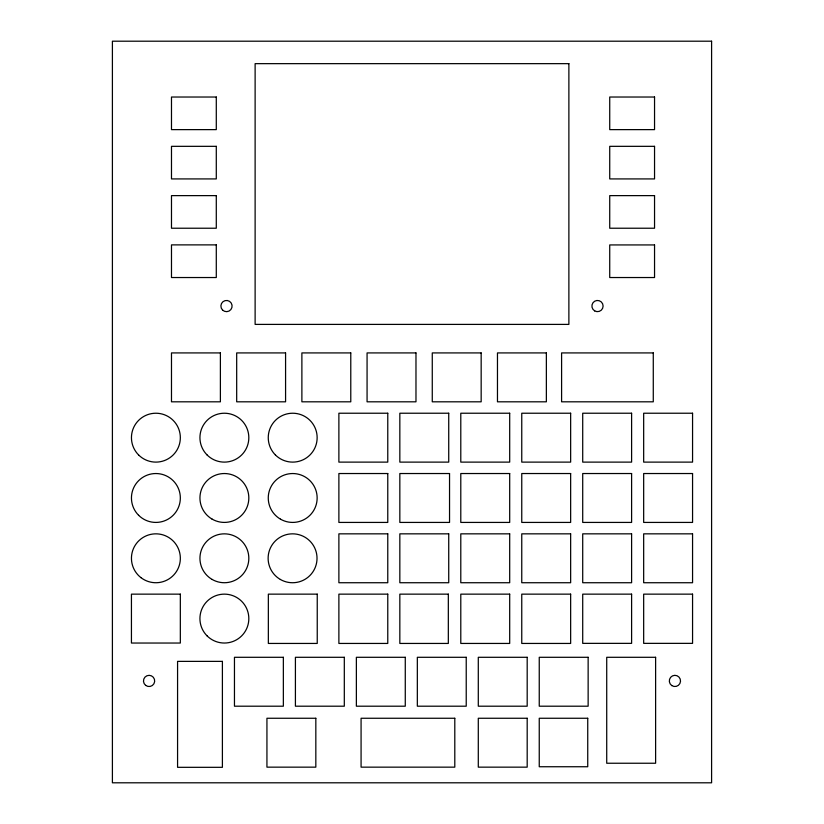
<?xml version="1.0" encoding="UTF-8"?>
<svg xmlns="http://www.w3.org/2000/svg" width="824" height="824" viewBox="0 0 824 824"><rect width="100%" height="100%" fill="white"/><g stroke="black" fill="none" stroke-linecap="round" stroke-linejoin="round"><path stroke-width="1.24" d="M711.596 41.2L112.404 41.2L112.404 782.8L711.596 782.8L711.596 41.2M568.879 63.654L255.121 63.654L255.121 324.399L568.879 324.399L568.879 63.654M216.29 97.026L171.485 97.026L171.485 129.625L216.29 129.625L216.29 97.026M654.544 97.026L609.729 97.026L609.729 129.625L654.544 129.625L654.544 97.026M216.29 146.332L171.485 146.332L171.485 178.921L216.29 178.921L216.29 146.332M654.544 146.332L609.729 146.332L609.729 178.921L654.544 178.921L654.544 146.332M216.29 195.628L171.485 195.628L171.485 228.227L216.29 228.227L216.29 195.628M654.544 195.628L609.729 195.628L609.729 228.227L654.544 228.227L654.544 195.628M216.29 244.882L171.485 244.882L171.485 277.534L216.29 277.534L216.29 244.882M654.544 244.934L609.729 244.934L609.729 277.534L654.544 277.534L654.544 244.934M220.389 352.919L171.485 352.919L171.485 401.813L220.389 401.813L220.389 352.919M285.578 352.919L236.684 352.919L236.684 401.813L285.578 401.813L285.578 352.919M350.777 352.919L301.883 352.919L301.883 401.813L350.777 401.813L350.777 352.919M415.976 352.919L367.071 352.919L367.071 401.813L415.976 401.813L415.976 352.919M481.164 352.919L432.27 352.919L432.27 401.813L481.164 401.813L481.164 352.919M546.364 352.919L497.469 352.919L497.469 401.813L546.364 401.813L546.364 352.919M653.278 352.919L561.597 352.919L561.597 401.813L653.278 401.813L653.278 352.919M387.774 413.226L338.88 413.226L338.88 462.12L387.774 462.12L387.774 413.226M448.73 413.226L399.836 413.226L399.836 462.12L448.73 462.12L448.73 413.226M509.696 413.226L460.791 413.226L460.791 462.12L509.696 462.12L509.696 413.226M570.651 413.226L521.757 413.226L521.757 462.12L570.651 462.12L570.651 413.226M631.606 413.226L582.712 413.226L582.712 462.12L631.606 462.12L631.606 413.226M692.562 413.226L643.668 413.226L643.668 462.12L692.562 462.12L692.562 413.226M387.774 473.532L338.88 473.532L338.88 522.426L387.774 522.426L387.774 473.532M449.543 473.532L399.836 473.532L399.836 522.426L449.543 522.426L449.543 473.532M509.696 473.532L460.791 473.532L460.791 522.426L509.696 522.426L509.696 473.532M570.651 473.532L521.757 473.532L521.757 522.426L570.651 522.426L570.651 473.532M631.606 473.532L582.712 473.532L582.712 522.426L631.606 522.426L631.606 473.532M692.562 473.532L643.668 473.532L643.668 522.426L692.562 522.426L692.562 473.532M387.774 533.839L338.88 533.839L338.88 582.733L387.774 582.733L387.774 533.839M448.73 533.839L399.836 533.839L399.836 582.733L448.73 582.733L448.73 533.839M509.696 533.839L460.791 533.839L460.791 582.733L509.696 582.733L509.696 533.839M570.651 533.839L521.757 533.839L521.757 582.733L570.651 582.733L570.651 533.839M631.606 533.839L582.712 533.839L582.712 582.733L631.606 582.733L631.606 533.839M692.562 533.839L643.668 533.839L643.668 582.733L692.562 582.733L692.562 533.839M180.332 594.145L131.438 594.145L131.438 643.039L180.332 643.039L180.332 594.145M317.24 594.145L268.346 594.145L268.346 643.441L317.24 643.441L317.24 594.145M387.774 594.145L338.88 594.145L338.88 643.441L387.774 643.441L387.774 594.145M448.328 594.145L399.836 594.145L399.836 643.441L448.328 643.441L448.328 594.145M509.696 594.145L460.791 594.145L460.791 643.441L509.696 643.441L509.696 594.145M570.651 594.145L521.757 594.145L521.757 643.441L570.651 643.441L570.651 594.145M631.606 594.145L582.712 594.145L582.712 643.359L631.606 643.359L631.606 594.145M692.562 594.145L643.668 594.145L643.668 643.359L692.562 643.359L692.562 594.145M283.353 657.294L234.459 657.294L234.459 706.199L283.353 706.199L283.353 657.294M344.308 657.294L295.414 657.294L295.414 706.199L344.308 706.199L344.308 657.294M405.274 657.294L356.37 657.294L356.37 706.199L405.274 706.199L405.274 657.294M466.229 657.294L417.335 657.294L417.335 706.199L466.229 706.199L466.229 657.294M527.185 657.294L478.291 657.294L478.291 706.199L527.185 706.199L527.185 657.294M588.14 657.294L539.246 657.294L539.246 706.199L588.14 706.199L588.14 657.294M655.616 657.294L606.721 657.294L606.721 763.24L655.616 763.24L655.616 657.294M222.398 661.373L177.572 661.373L177.572 767.319L222.398 767.319L222.398 661.373M315.829 718.26L266.935 718.26L266.935 767.154L315.829 767.154L315.829 718.26M454.797 718.26L361.077 718.26L361.077 767.154L454.797 767.154L454.797 718.26M527.185 718.26L478.291 718.26L478.291 767.154L527.185 767.154L527.185 718.26M587.739 718.26L539.246 718.26L539.246 766.742L587.739 766.742L587.739 718.26M207.092 454.961A24.452 24.452 0 0 0 247.993 444.002A24.452 24.452 0 0 0 218.051 414.06A24.452 24.452 0 0 0 207.092 454.961M138.607 454.961A24.452 24.452 0 0 0 179.508 444.002A24.452 24.452 0 0 0 149.566 414.06A24.452 24.452 0 0 0 138.607 454.961M212.025 519.068A24.452 24.452 0 0 0 248.827 498.129A24.452 24.452 0 0 0 212.293 476.725A24.452 24.452 0 0 0 212.025 519.068M207.092 635.881A24.452 24.452 0 0 0 247.993 624.911A24.452 24.452 0 0 0 218.051 594.969A24.452 24.452 0 0 0 207.092 635.881M212.159 579.457A24.452 24.452 0 0 0 248.827 558.281A24.452 24.452 0 0 0 212.159 537.114A24.452 24.452 0 0 0 212.159 579.457M280.345 579.457A24.452 24.452 0 0 0 317.024 558.281A24.452 24.452 0 0 0 280.345 537.114A24.452 24.452 0 0 0 280.345 579.457M275.412 454.961A24.452 24.452 0 0 0 316.313 444.002A24.452 24.452 0 0 0 286.371 414.06A24.452 24.452 0 0 0 275.412 454.961M138.638 515.299A24.452 24.452 0 0 0 179.519 504.257A24.452 24.452 0 0 0 149.525 474.377A24.452 24.452 0 0 0 138.638 515.299M280.479 519.151A24.452 24.452 0 0 0 317.147 497.974A24.452 24.452 0 0 0 280.479 476.808A24.452 24.452 0 0 0 280.479 519.151M140.966 577.645A24.452 24.452 0 0 0 180.126 561.535A24.452 24.452 0 0 0 146.59 535.672A24.452 24.452 0 0 0 140.966 577.645M594.701 310.906A5.603 5.603 0 0 0 603.106 306.054A5.603 5.603 0 0 0 594.701 301.203A5.603 5.603 0 0 0 594.701 310.906M222.532 310.02A5.603 5.603 0 0 0 231.915 307.507A5.603 5.603 0 0 0 225.045 300.647A5.603 5.603 0 0 0 222.532 310.02M145.714 685.414A5.603 5.603 0 0 0 154.644 681.602A5.603 5.603 0 0 0 146.878 675.783A5.603 5.603 0 0 0 145.714 685.414M671.776 685.568A5.603 5.603 0 0 0 680.511 681.335A5.603 5.603 0 0 0 672.477 675.886A5.603 5.603 0 0 0 671.776 685.568"/></g></svg>
